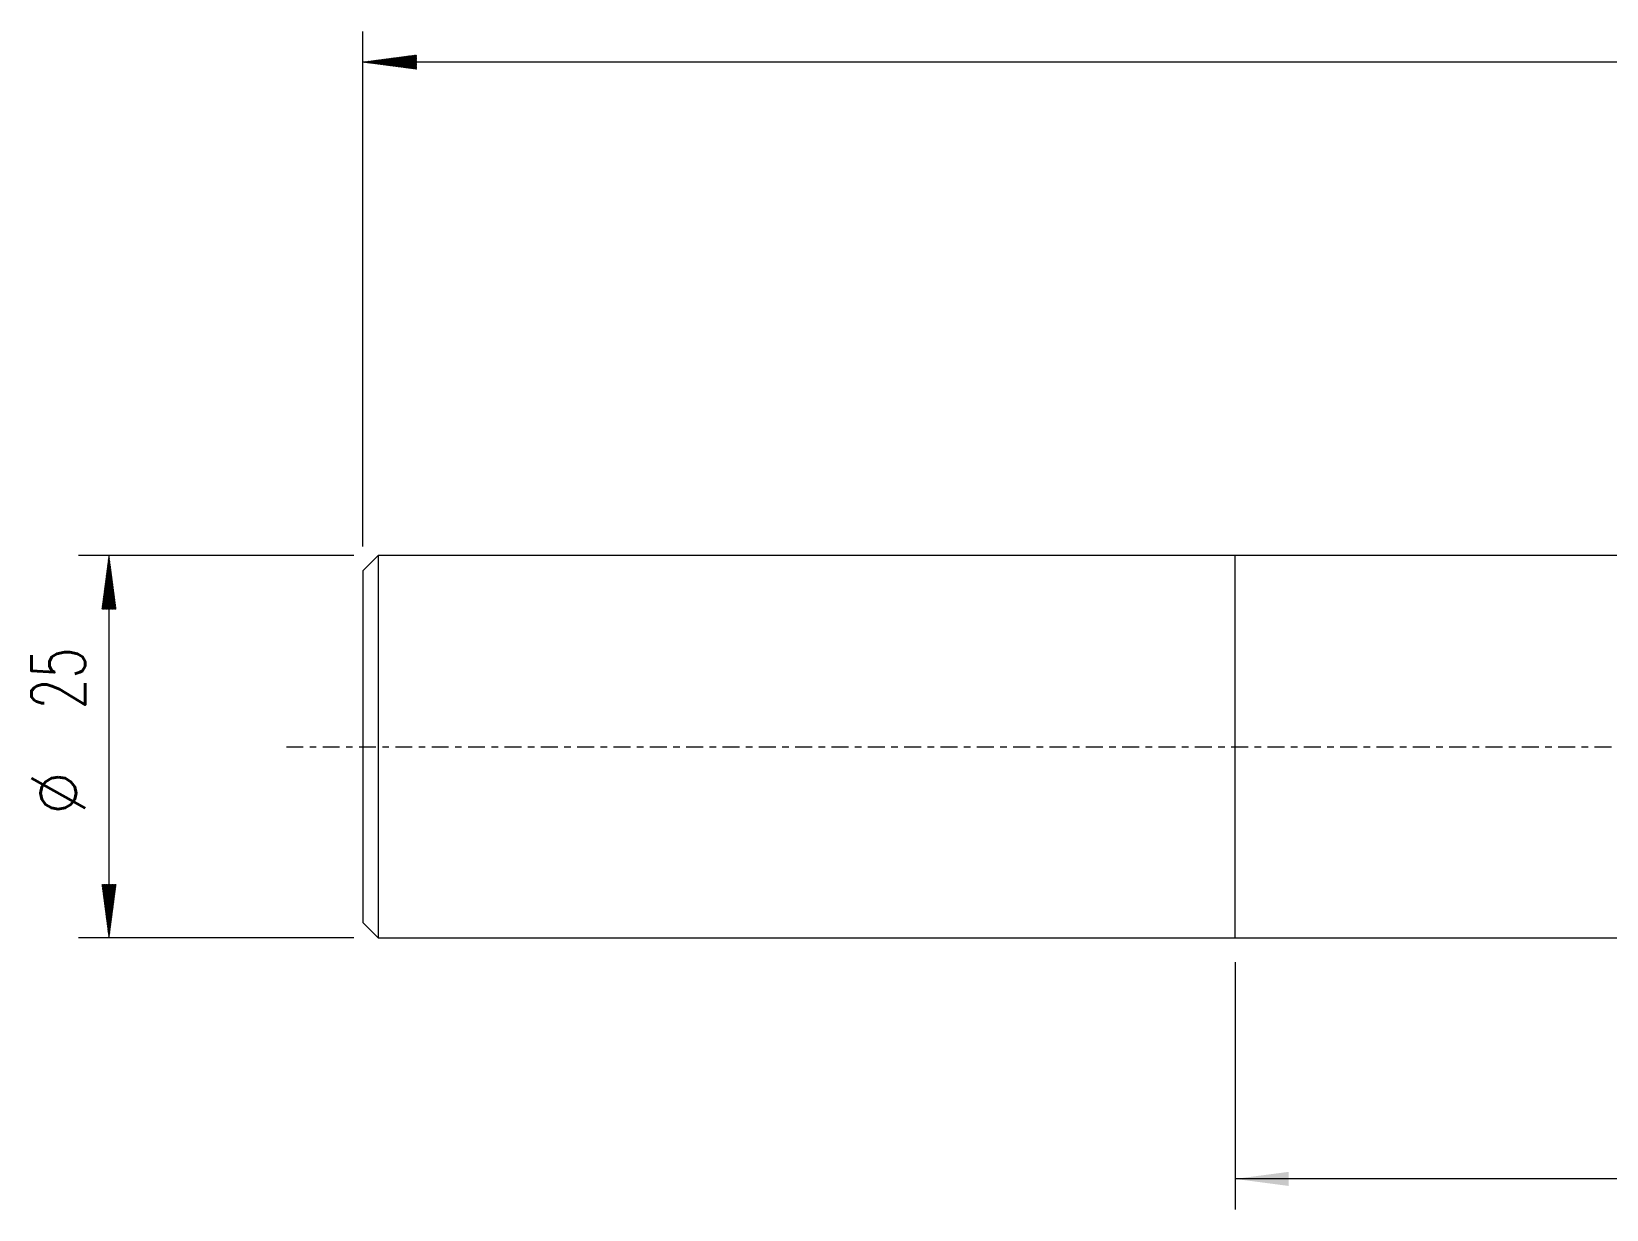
# Model space of a CAD drawing. Header units: millimetres. Extents: x -22 to 222, y -39 to 49.
# Drawn here: x -21.7 to 81.3, y -30.2 to 46.8 of the extents above; entities that cross this region are included whole.
import ezdxf

# ---------------------------------------------------------------- set-up
doc = ezdxf.new("R2010")
doc.units = ezdxf.units.MM
doc.linetypes.add('CENTER', pattern=[47.5, 22, -8.5, 8.5, -8.5])
for name, color, linetype in [('1', 4, 'Continuous'), ('SK1', 4, 'Continuous'), ('SK2', 7, 'Continuous'), ('SK4', 2, 'CENTER')]:
    doc.layers.add(name, color=color, linetype=linetype)
doc.styles.add('iso_b_vert', font='simplex.shx')
doc.dimstyles.get("Standard").update_dxf_attribs({"dimtxt": 0.18, "dimasz": 0.18, "dimexe": 0.18, "dimexo": 0.0625, "dimgap": 0.09, "dimtad": 1, "dimzin": 0, "dimdsep": 52, "dimtxsty": 'Standard', "dimcen": 0.09, "dimadec": 0, "dimazin": 0, "dimtfac": 1, "dimtdec": 4, "dimtofl": 0, "dimtmove": 0, "dimatfit": 3, "dimfxl": 1, "dimtolj": 1, "dimtzin": 0, "dimarcsym": 0})

# ---------------------------------------------------------------- blocks, each defined once
blk = doc.blocks.new('_U2')
at = {"layer": 'SK2', "lineweight": 13}
for p, q in [((57, -14.08425), (57, -30.25)), ((210, -14.0875), (210, -30.25)), ((210, -28.25), (57, -28.25))]:
    blk.add_line(p, q, dxfattribs=at)
at = {"layer": 'SK2', "lineweight": 18}
for points in [[(57, -28.25), (60.499998, -27.789216), (60.500002, -28.710784)], [(210, -28.25), (206.500002, -28.710784), (206.499998, -27.789216)]]:
    blk.add_solid(points, dxfattribs=at)
at = {"layer": 'SK2', "lineweight": 18, "char_height": 3.5, "attachment_point": 7, "line_spacing_factor": 1.084337, "style": 'iso_b_vert'}
for s, insert in [('\\W0.7298;OHX =', (122.454201, -27.217366)), ('\\W0.6217;153', (138.995267, -27.217366))]:
    blk.add_mtext(s, dxfattribs=dict(at, insert=insert))

msp = doc.modelspace()

# ---------------------------------------------------------------- hatches: boundary and pattern name
at = {"layer": 'SK2', "lineweight": 13}
h = msp.add_hatch(dxfattribs=at)
h.set_pattern_fill('ANSI31', color=256, scale=0.0062, style=0)
h.paths.add_polyline_path([(0, 44.75), (3.5, 45.211), (3.5, 44.289)])
h = msp.add_hatch(dxfattribs=at)
h.set_pattern_fill('ANSI31', color=256, scale=0.0062, style=0)
h.paths.add_polyline_path([(-16.6, 12.497), (-16.139, 8.997), (-17.061, 8.997)])
h = msp.add_hatch(dxfattribs=at)
h.set_pattern_fill('ANSI31', color=256, scale=0.0062, style=0)
h.paths.add_polyline_path([(-16.6, -12.497), (-17.061, -8.997), (-16.139, -8.997)])

# ---------------------------------------------------------------- linework, layer by layer
at = {"layer": '1', "lineweight": 18}
for p, q in [((57, -12.497), (57, 12.497)), ((158.5, 12.497), (57, 12.497)), ((57, -12.497), (158.5, -12.497))]:
    msp.add_line(p, q, dxfattribs=at)
msp.add_point((57, 0), dxfattribs=at)
at = {"layer": 'SK1', "lineweight": 18}
for p, q in [((1, 12.497), (0, 11.497)), ((1, 12.497), (1, -12.497)), ((57, 12.497), (1, 12.497)), ((57, -12.497), (57, 12.497)), ((0, 11.497), (0, -11.497)), ((0, -11.497), (1, -12.497)), ((1, -12.497), (57, -12.497))]:
    msp.add_line(p, q, dxfattribs=at)
at = {"layer": 'SK2', "lineweight": 18}
for p, q in [((0, 13.084), (0, 46.75)), ((210, 44.75), (0, 44.75)), ((-0.588, 12.497), (-18.6, 12.497)), ((-16.6, 12.497), (-16.6, -12.497)), ((-0.588, -12.497), (-18.6, -12.497))]:
    msp.add_line(p, q, dxfattribs=at)
at = {"layer": 'SK4', "lineweight": 18, "ltscale": 0.05}
msp.add_line((-5, 0), (215, 0), dxfattribs=at)

# ---------------------------------------------------------------- texts
at = {"layer": 'SK2', "lineweight": 18, "char_height": 3.5, "attachment_point": 7, "rotation": 90, "line_spacing_factor": 1.084337, "style": 'iso_b_vert'}
for s, insert in [('\\W0.6740;25', (-18.165, 2.442)), ('%%c', (-18.165, -4.531))]:
    msp.add_mtext(s, dxfattribs=dict(at, insert=insert))

# ---------------------------------------------------------------- dimensions: what is measured, and where the dimension line sits
at = {"layer": 'SK2', "lineweight": 18}
dim = msp.add_linear_dim(base=(57, -28.25), p1=(210, -12.5), p2=(57, -12.497), dimstyle='Standard', override={"dimtxt": 3.5, "dimasz": 3.5, "dimexe": 2, "dimexo": 1.5875, "dimgap": 1.75, "dimtad": 1, "dimtih": 1, "dimtoh": 0, "dimdec": 2, "dimlfac": 1, "dimzin": 8, "dimdsep": 46, "dimlunit": 2, "dimpost": '<>', "dimtxsty": 'iso_b_vert', "dimsah": 1, "dimse1": 0, "dimse2": 0, "dimsd1": 0, "dimsd2": 0, "dimclrd": 2, "dimclre": 2, "dimclrt": 2, "dimtol": 0, "dimtm": -0.1, "dimtfac": 1, "dimtdec": 2, "dimtofl": 1, "dimtmove": 0, "dimtzin": 8, "dimlwd": 13, "dimlwe": 13}, dxfattribs=at)
dim.commit()
dim.dimension.update_dxf_attribs({"geometry": '_U2', "text_midpoint": (133.5, -28.25)})

doc.saveas('drawing.dxf')
